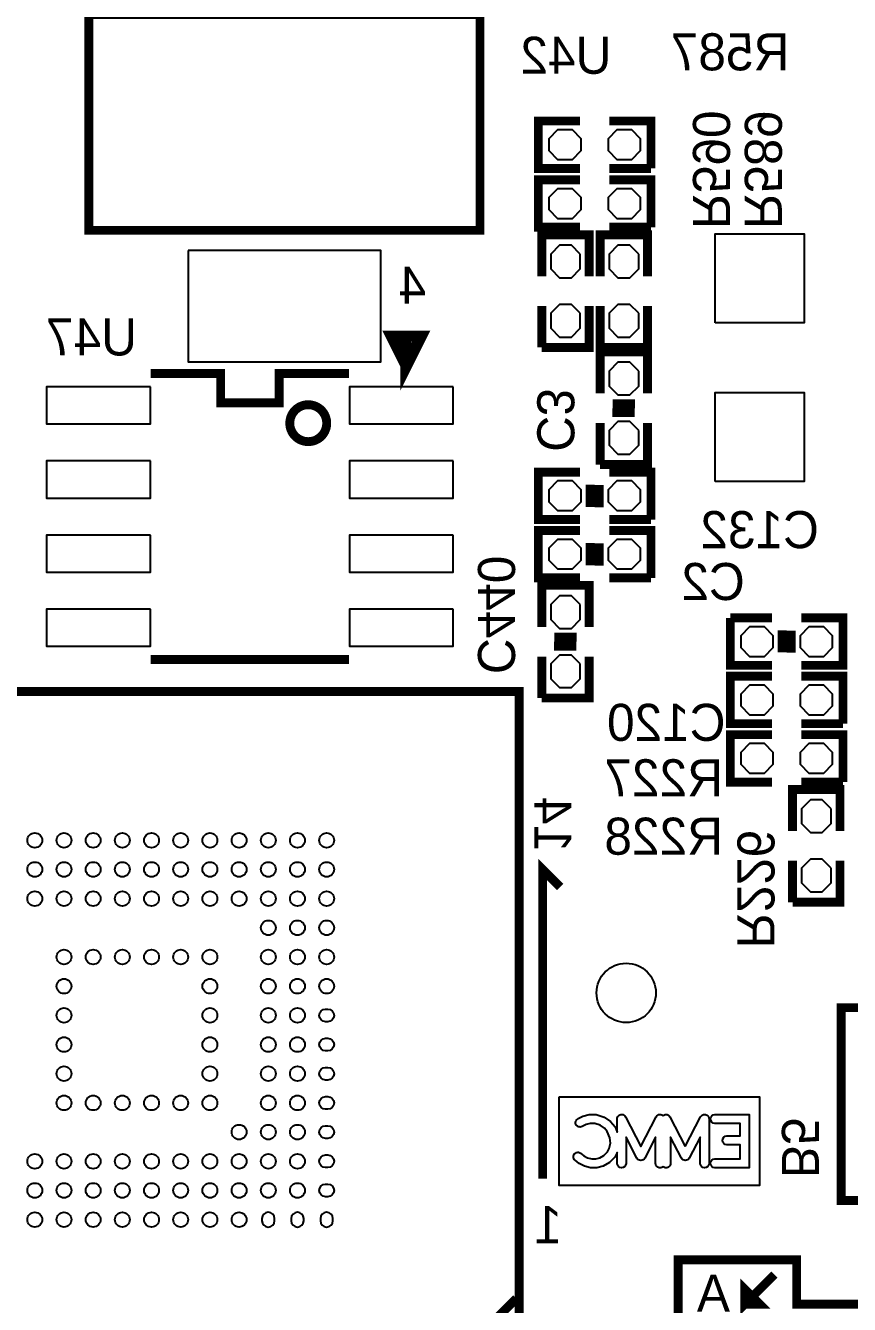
# Model space of a CAD drawing. Extents: x -57 to 527, y -107 to 303.
# Drawn here: x 21.84 to 35.96, y 43.43 to 65.34 of the extents above; entities that cross this region are included whole.
import ezdxf

# ---------------------------------------------------------------- set-up
doc = ezdxf.new("R2010")
doc.units = 0
doc.header["$MEASUREMENT"] = 0
for name, color, linetype in [('BOARD_GEOMETRY_SILKSCREEN_B', 1, 'CONTINUOUS'), ('PACKAGE_GEOMETRY_SILKSCREEN_B', 4, 'CONTINUOUS'), ('PIN_B', 5, 'CONTINUOUS'), ('REF_DES_SILKSCREEN_B', 6, 'CONTINUOUS')]:
    doc.layers.add(name, color=color, linetype=linetype)

msp = doc.modelspace()

# ---------------------------------------------------------------- linework, layer by layer
at = {"layer": 'BOARD_GEOMETRY_SILKSCREEN_B'}
msp.add_lwpolyline([(30.984952, 46.989746), (34.413952, 46.989746), (34.413952, 45.465746), (30.984952, 45.465746)], close=True, dxfattribs=at)
for points in [[(33.143698, 46.138846), (33.406334, 46.643798, -0.280545), (33.473898, 46.684946, -0.414214), (33.550098, 46.608746), (33.550098, 45.846746, -1), (33.397698, 45.846746), (33.397698, 46.297088), (33.211262, 45.938694, -0.280545), (33.143698, 45.897546, -0.280545), (33.076134, 45.938694), (32.889698, 46.297088), (32.889698, 45.846746, -0.414214), (32.813498, 45.770546, -0.184988), (32.762444, 45.790104, -0.184833), (32.711644, 45.770546, -0.414214), (32.635444, 45.846746), (32.635444, 46.297088), (32.449008, 45.938694, -0.280545), (32.381444, 45.897546, -0.280545), (32.31388, 45.938694), (32.127444, 46.297088), (32.127444, 45.846746, -1), (31.975044, 45.846746), (31.975044, 46.03242), (31.935928, 45.953934), (31.843726, 45.861732), (31.737808, 45.801534), (31.629858, 45.770546), (31.519622, 45.770546), (31.413704, 45.800772), (31.323788, 45.84573), (31.254192, 45.90161, -0.228812), (31.22549, 45.961046, -0.414214), (31.30169, 46.037246, -0.17017), (31.349188, 46.020482), (31.406592, 45.974762), (31.469076, 45.94352), (31.540958, 45.922946), (31.608522, 45.922946), (31.678372, 45.942758), (31.750254, 45.98416), (31.810452, 46.044358), (31.8389, 46.101), (31.859474, 46.19371), (31.849314, 46.28515), (31.806896, 46.391322), (31.757366, 46.450758), (31.685738, 46.502066), (31.594044, 46.532546), (31.515558, 46.532546), (31.443676, 46.511972), (31.373826, 46.477174, -0.116435), (31.33979, 46.469046, -0.414214), (31.26359, 46.545246, -0.284614), (31.305754, 46.613318), (31.388304, 46.65472), (31.494222, 46.684946), (31.618936, 46.684946), (31.755842, 46.639226), (31.862014, 46.563534), (31.939484, 46.47057), (31.975044, 46.381416), (31.975044, 46.608746, -0.414214), (32.051244, 46.684946, -0.280545), (32.118808, 46.643798), (32.381444, 46.138846), (32.64408, 46.643798, -0.280545), (32.711644, 46.684946, -0.184833), (32.762444, 46.665388, -0.184988), (32.813498, 46.684946, -0.280545), (32.881062, 46.643798)], [(33.651952, 46.532546, -1), (33.651952, 46.684946), (34.236152, 46.684946), (34.236152, 45.770546), (33.651952, 45.770546, -1), (33.651952, 45.922946), (34.083752, 45.922946), (34.083752, 46.164246), (33.855152, 46.164246, -1), (33.855152, 46.316646), (34.083752, 46.316646), (34.083752, 46.532546)]]:
    msp.add_lwpolyline(points, format="xyb", close=True, dxfattribs=at)
for points in [[(39.878, 39.116, 0.1524, 0.1524, 0), (39.878, 41.275, 0.1524, 0.1524, 0), (39.116, 41.275, 0.1524, 0.1524, 0), (39.116, 43.434, 0.1524, 0.1524, 0), (35.052, 43.434, 0.1524, 0.1524, 0), (35.052, 44.196, 0.1524, 0.1524, 0), (33.02, 44.196, 0.1524, 0.1524, 0), (33.02, 39.116, 0.1524, 0.1524, 0), (35.306, 39.116, 0.1524, 0.1524, 0)], [(34.671, 43.942, 0.1524, 0.1524, 0), (34.163, 43.434, 0.1524, 0.1524, 0), (34.163, 43.688, 0.1524, 0.1524, 0), (34.417, 43.434, 0.1524, 0.1524, 0), (34.163, 43.434, 0.1524, 0.1524, 0)]]:
    msp.add_lwpolyline(points, format="xyseb", dxfattribs=at)
at = {"layer": 'PACKAGE_GEOMETRY_SILKSCREEN_B'}
for points in [[(22.92604, 65.53327, 0.1524, 0.1524, 0), (29.626052, 65.53327, 0.1524, 0.1524, 0), (29.626052, 61.833506, 0.1524, 0.1524, 0), (22.92604, 61.833506, 0.1524, 0.1524, 0), (22.92604, 65.53327, 0.1524, 0.1524, 0)], [(31.336742, 62.894718, 0.1524, 0.1524, 0), (30.625542, 62.894718, 0.1524, 0.1524, 0), (30.625542, 63.707518, 0.1524, 0.1524, 0), (31.336742, 63.707518, 0.1524, 0.1524, 0)], [(31.844742, 63.707518, 0.1524, 0.1524, 0), (32.555942, 63.707518, 0.1524, 0.1524, 0), (32.555942, 62.894718, 0.1524, 0.1524, 0)], [(32.555942, 62.894718, 0.1524, 0.1524, 0), (31.844742, 62.894718, 0.1524, 0.1524, 0)], [(31.336742, 61.886592, 0.1524, 0.1524, 0), (30.625542, 61.886592, 0.1524, 0.1524, 0), (30.625542, 62.699392, 0.1524, 0.1524, 0), (31.336742, 62.699392, 0.1524, 0.1524, 0)], [(31.844742, 62.699392, 0.1524, 0.1524, 0), (32.555942, 62.699392, 0.1524, 0.1524, 0), (32.555942, 61.886592, 0.1524, 0.1524, 0)], [(30.68447, 61.047122, 0.1524, 0.1524, 0), (30.68447, 61.758322, 0.1524, 0.1524, 0), (31.49727, 61.758322, 0.1524, 0.1524, 0), (31.49727, 61.047122, 0.1524, 0.1524, 0)], [(31.684468, 61.047122, 0.1524, 0.1524, 0), (31.684468, 61.758322, 0.1524, 0.1524, 0), (32.497268, 61.758322, 0.1524, 0.1524, 0), (32.497268, 61.047122, 0.1524, 0.1524, 0)], [(32.555942, 61.886592, 0.1524, 0.1524, 0), (31.844742, 61.886592, 0.1524, 0.1524, 0)], [(31.49727, 60.539122, 0.1524, 0.1524, 0), (31.49727, 59.827922, 0.1524, 0.1524, 0), (30.68447, 59.827922, 0.1524, 0.1524, 0)], [(30.68447, 59.827922, 0.1524, 0.1524, 0), (30.68447, 60.539122, 0.1524, 0.1524, 0)], [(32.497268, 60.539122, 0.1524, 0.1524, 0), (32.497268, 59.827922, 0.1524, 0.1524, 0), (31.684468, 59.827922, 0.1524, 0.1524, 0)], [(31.684468, 59.827922, 0.1524, 0.1524, 0), (31.684468, 60.539122, 0.1524, 0.1524, 0)], [(28.363672, 59.51728, 0.199898, 0.199898, 0), (28.113482, 60.017406, 0.199898, 0.199898, 0), (28.613608, 60.017406, 0.199898, 0.199898, 0), (28.363672, 59.51728, 0.199898, 0.199898, 0), (28.363672, 59.91733, 0.199898, 0.199898, 0)], [(31.684468, 59.039252, 0.1524, 0.1524, 0), (31.684468, 59.750452, 0.1524, 0.1524, 0), (32.497268, 59.750452, 0.1524, 0.1524, 0), (32.497268, 59.039252, 0.1524, 0.1524, 0)], [(23.983696, 59.379612, 0.1524, 0.1524, 0), (25.183592, 59.379612, 0.1524, 0.1524, 0), (25.183592, 58.879486, 0.1524, 0.1524, 0), (26.183844, 58.879486, 0.1524, 0.1524, 0), (26.183844, 59.379612, 0.1524, 0.1524, 0), (27.38374, 59.379612, 0.1524, 0.1524, 0)], [(26.999946, 58.529474, 0.1524, 0.1524, 1.000171), (26.367486, 58.529474, 0.1524, 0.1524, 0.999829), (26.999946, 58.529474, 0.1524, 0.1524, 0)], [(32.276288, 58.709052, 0.1524, 0.1524, 0), (31.895288, 58.709052, 0.1524, 0.1524, 0)], [(32.281368, 58.861452, 0.1524, 0.1524, 0), (31.900368, 58.861452, 0.1524, 0.1524, 0)], [(31.684468, 57.820052, 0.1524, 0.1524, 0), (31.684468, 58.531252, 0.1524, 0.1524, 0)], [(32.497268, 58.531252, 0.1524, 0.1524, 0), (32.497268, 57.820052, 0.1524, 0.1524, 0), (31.684468, 57.820052, 0.1524, 0.1524, 0)], [(31.336742, 56.878728, 0.1524, 0.1524, 0), (30.625542, 56.878728, 0.1524, 0.1524, 0), (30.625542, 57.691528, 0.1524, 0.1524, 0), (31.336742, 57.691528, 0.1524, 0.1524, 0)], [(31.844742, 57.691528, 0.1524, 0.1524, 0), (32.555942, 57.691528, 0.1524, 0.1524, 0), (32.555942, 56.878728, 0.1524, 0.1524, 0)], [(31.514542, 57.475628, 0.1524, 0.1524, 0), (31.514542, 57.094628, 0.1524, 0.1524, 0)], [(31.666942, 57.470548, 0.1524, 0.1524, 0), (31.666942, 57.089548, 0.1524, 0.1524, 0)], [(31.336742, 55.87873, 0.1524, 0.1524, 0), (30.625542, 55.87873, 0.1524, 0.1524, 0), (30.625542, 56.69153, 0.1524, 0.1524, 0), (31.336742, 56.69153, 0.1524, 0.1524, 0)], [(32.555942, 56.878728, 0.1524, 0.1524, 0), (31.844742, 56.878728, 0.1524, 0.1524, 0)], [(31.844742, 56.69153, 0.1524, 0.1524, 0), (32.555942, 56.69153, 0.1524, 0.1524, 0), (32.555942, 55.87873, 0.1524, 0.1524, 0)], [(31.514542, 56.47563, 0.1524, 0.1524, 0), (31.514542, 56.09463, 0.1524, 0.1524, 0)], [(31.666942, 56.47055, 0.1524, 0.1524, 0), (31.666942, 56.08955, 0.1524, 0.1524, 0)], [(32.555942, 55.87873, 0.1524, 0.1524, 0), (31.844742, 55.87873, 0.1524, 0.1524, 0)], [(30.68447, 55.03926, 0.1524, 0.1524, 0), (30.68447, 55.75046, 0.1524, 0.1524, 0), (31.49727, 55.75046, 0.1524, 0.1524, 0), (31.49727, 55.03926, 0.1524, 0.1524, 0)], [(33.914842, 55.193184, 0.1524, 0.1524, 0), (34.626042, 55.193184, 0.1524, 0.1524, 0)], [(34.626042, 54.380384, 0.1524, 0.1524, 0), (33.914842, 54.380384, 0.1524, 0.1524, 0), (33.914842, 55.193184, 0.1524, 0.1524, 0)], [(35.134042, 55.193184, 0.1524, 0.1524, 0), (35.845242, 55.193184, 0.1524, 0.1524, 0), (35.845242, 54.380384, 0.1524, 0.1524, 0), (35.134042, 54.380384, 0.1524, 0.1524, 0)], [(34.803842, 54.601364, 0.1524, 0.1524, 0), (34.803842, 54.982364, 0.1524, 0.1524, 0)], [(34.956242, 54.596284, 0.1524, 0.1524, 0), (34.956242, 54.977284, 0.1524, 0.1524, 0)], [(31.27629, 54.70906, 0.1524, 0.1524, 0), (30.89529, 54.70906, 0.1524, 0.1524, 0)], [(31.28137, 54.86146, 0.1524, 0.1524, 0), (30.90037, 54.86146, 0.1524, 0.1524, 0)], [(30.68447, 53.82006, 0.1524, 0.1524, 0), (30.68447, 54.53126, 0.1524, 0.1524, 0)], [(31.49727, 54.53126, 0.1524, 0.1524, 0), (31.49727, 53.82006, 0.1524, 0.1524, 0), (30.68447, 53.82006, 0.1524, 0.1524, 0)], [(27.38374, 54.479444, 0.1524, 0.1524, 0), (23.983696, 54.479444, 0.1524, 0.1524, 0)], [(34.626042, 53.380386, 0.1524, 0.1524, 0), (33.914842, 53.380386, 0.1524, 0.1524, 0), (33.914842, 54.193186, 0.1524, 0.1524, 0), (34.626042, 54.193186, 0.1524, 0.1524, 0)], [(35.134042, 54.193186, 0.1524, 0.1524, 0), (35.845242, 54.193186, 0.1524, 0.1524, 0), (35.845242, 53.380386, 0.1524, 0.1524, 0)], [(30.298898, 42.33291, 0.1524, 0.1524, 0), (17.199102, 42.33291, 0.1524, 0.1524, 0), (17.199102, 53.93309, 0.1524, 0.1524, 0), (30.298898, 53.93309, 0.1524, 0.1524, 0), (30.298898, 42.33291, 0.1524, 0.1524, 0)], [(34.626042, 52.380134, 0.1524, 0.1524, 0), (33.914842, 52.380134, 0.1524, 0.1524, 0), (33.914842, 53.192934, 0.1524, 0.1524, 0), (34.626042, 53.192934, 0.1524, 0.1524, 0)], [(35.845242, 53.380386, 0.1524, 0.1524, 0), (35.134042, 53.380386, 0.1524, 0.1524, 0)], [(35.134042, 53.192934, 0.1524, 0.1524, 0), (35.845242, 53.192934, 0.1524, 0.1524, 0), (35.845242, 52.380134, 0.1524, 0.1524, 0)], [(35.845242, 52.380134, 0.1524, 0.1524, 0), (35.134042, 52.380134, 0.1524, 0.1524, 0)], [(34.981642, 51.540664, 0.1524, 0.1524, 0), (34.981642, 52.251864, 0.1524, 0.1524, 0), (35.794442, 52.251864, 0.1524, 0.1524, 0), (35.794442, 51.540664, 0.1524, 0.1524, 0)], [(30.698948, 45.583094, 0.1524, 0.1524, 0), (30.698948, 50.883058, 0.1524, 0.1524, 0), (30.998922, 50.583084, 0.1524, 0.1524, 0)], [(35.794442, 51.032664, 0.1524, 0.1524, 0), (35.794442, 50.321464, 0.1524, 0.1524, 0), (34.981642, 50.321464, 0.1524, 0.1524, 0)], [(34.981642, 50.321464, 0.1524, 0.1524, 0), (34.981642, 51.032664, 0.1524, 0.1524, 0)], [(37.592, 45.212, 0.1524, 0.1524, 0), (37.592, 48.514, 0.1524, 0.1524, 0), (35.814, 48.514, 0.1524, 0.1524, 0), (35.814, 45.212, 0.1524, 0.1524, 0), (37.592, 45.212, 0.1524, 0.1524, 0)], [(30.249114, 43.53306, 0.1524, 0.1524, 0), (29.048964, 42.33291, 0.1524, 0.1524, 0)]]:
    msp.add_lwpolyline(points, format="xyseb", dxfattribs=at)
at = {"layer": 'PIN_B'}
for points in [[(30.955742, 63.555118), (30.803342, 63.402718), (30.803342, 63.199518), (30.955742, 63.047118), (31.209742, 63.047118), (31.362142, 63.199518), (31.362142, 63.402718), (31.209742, 63.555118)], [(31.971742, 63.555118), (31.819342, 63.402718), (31.819342, 63.199518), (31.971742, 63.047118), (32.225742, 63.047118), (32.378142, 63.199518), (32.378142, 63.402718), (32.225742, 63.555118)], [(30.955742, 62.546992), (30.803342, 62.394592), (30.803342, 62.191392), (30.955742, 62.038992), (31.209742, 62.038992), (31.362142, 62.191392), (31.362142, 62.394592), (31.209742, 62.546992)], [(31.971742, 62.546992), (31.819342, 62.394592), (31.819342, 62.191392), (31.971742, 62.038992), (32.225742, 62.038992), (32.378142, 62.191392), (32.378142, 62.394592), (32.225742, 62.546992)], [(31.34487, 61.428122), (31.19247, 61.580522), (30.98927, 61.580522), (30.83687, 61.428122), (30.83687, 61.174122), (30.98927, 61.021722), (31.19247, 61.021722), (31.34487, 61.174122)], [(32.344868, 61.428122), (32.192468, 61.580522), (31.989268, 61.580522), (31.836868, 61.428122), (31.836868, 61.174122), (31.989268, 61.021722), (32.192468, 61.021722), (32.344868, 61.174122)], [(33.655, 60.2488), (33.655, 61.7728), (35.179, 61.7728), (35.179, 60.2488)], [(24.625046, 61.48578), (24.625046, 59.58078), (27.927046, 59.58078), (27.927046, 61.48578)], [(31.34487, 60.412122), (31.19247, 60.564522), (30.98927, 60.564522), (30.83687, 60.412122), (30.83687, 60.158122), (30.98927, 60.005722), (31.19247, 60.005722), (31.34487, 60.158122)], [(32.344868, 60.412122), (32.192468, 60.564522), (31.989268, 60.564522), (31.836868, 60.412122), (31.836868, 60.158122), (31.989268, 60.005722), (32.192468, 60.005722), (32.344868, 60.158122)], [(32.344868, 59.420252), (32.192468, 59.572652), (31.989268, 59.572652), (31.836868, 59.420252), (31.836868, 59.166252), (31.989268, 59.013852), (32.192468, 59.013852), (32.344868, 59.166252)], [(23.978616, 59.152028), (22.200616, 59.152028), (22.200616, 58.517028), (23.978616, 58.517028)], [(29.16682, 59.152028), (27.38882, 59.152028), (27.38882, 58.517028), (29.16682, 58.517028)], [(33.655, 57.531), (33.655, 59.055), (35.179, 59.055), (35.179, 57.531)], [(32.344868, 58.404252), (32.192468, 58.556652), (31.989268, 58.556652), (31.836868, 58.404252), (31.836868, 58.150252), (31.989268, 57.997852), (32.192468, 57.997852), (32.344868, 58.150252)], [(23.978616, 57.882028), (22.200616, 57.882028), (22.200616, 57.247028), (23.978616, 57.247028)], [(29.16682, 57.882028), (27.38882, 57.882028), (27.38882, 57.247028), (29.16682, 57.247028)], [(30.955742, 57.539128), (30.803342, 57.386728), (30.803342, 57.183528), (30.955742, 57.031128), (31.209742, 57.031128), (31.362142, 57.183528), (31.362142, 57.386728), (31.209742, 57.539128)], [(31.971742, 57.539128), (31.819342, 57.386728), (31.819342, 57.183528), (31.971742, 57.031128), (32.225742, 57.031128), (32.378142, 57.183528), (32.378142, 57.386728), (32.225742, 57.539128)], [(23.978616, 56.612028), (22.200616, 56.612028), (22.200616, 55.977028), (23.978616, 55.977028)], [(29.16682, 56.612028), (27.38882, 56.612028), (27.38882, 55.977028), (29.16682, 55.977028)], [(30.955742, 56.53913), (30.803342, 56.38673), (30.803342, 56.18353), (30.955742, 56.03113), (31.209742, 56.03113), (31.362142, 56.18353), (31.362142, 56.38673), (31.209742, 56.53913)], [(31.971742, 56.53913), (31.819342, 56.38673), (31.819342, 56.18353), (31.971742, 56.03113), (32.225742, 56.03113), (32.378142, 56.18353), (32.378142, 56.38673), (32.225742, 56.53913)], [(31.34487, 55.42026), (31.19247, 55.57266), (30.98927, 55.57266), (30.83687, 55.42026), (30.83687, 55.16626), (30.98927, 55.01386), (31.19247, 55.01386), (31.34487, 55.16626)], [(23.978616, 55.342028), (22.200616, 55.342028), (22.200616, 54.707028), (23.978616, 54.707028)], [(29.16682, 55.342028), (27.38882, 55.342028), (27.38882, 54.707028), (29.16682, 54.707028)], [(34.499042, 54.532784), (34.651442, 54.685184), (34.651442, 54.888384), (34.499042, 55.040784), (34.245042, 55.040784), (34.092642, 54.888384), (34.092642, 54.685184), (34.245042, 54.532784)], [(35.515042, 54.532784), (35.667442, 54.685184), (35.667442, 54.888384), (35.515042, 55.040784), (35.261042, 55.040784), (35.108642, 54.888384), (35.108642, 54.685184), (35.261042, 54.532784)], [(31.34487, 54.40426), (31.19247, 54.55666), (30.98927, 54.55666), (30.83687, 54.40426), (30.83687, 54.15026), (30.98927, 53.99786), (31.19247, 53.99786), (31.34487, 54.15026)], [(34.245042, 54.040786), (34.092642, 53.888386), (34.092642, 53.685186), (34.245042, 53.532786), (34.499042, 53.532786), (34.651442, 53.685186), (34.651442, 53.888386), (34.499042, 54.040786)], [(35.261042, 54.040786), (35.108642, 53.888386), (35.108642, 53.685186), (35.261042, 53.532786), (35.515042, 53.532786), (35.667442, 53.685186), (35.667442, 53.888386), (35.515042, 54.040786)], [(34.245042, 53.040534), (34.092642, 52.888134), (34.092642, 52.684934), (34.245042, 52.532534), (34.499042, 52.532534), (34.651442, 52.684934), (34.651442, 52.888134), (34.499042, 53.040534)], [(35.261042, 53.040534), (35.108642, 52.888134), (35.108642, 52.684934), (35.261042, 52.532534), (35.515042, 52.532534), (35.667442, 52.684934), (35.667442, 52.888134), (35.515042, 53.040534)], [(35.642042, 51.921664), (35.489642, 52.074064), (35.286442, 52.074064), (35.134042, 51.921664), (35.134042, 51.667664), (35.286442, 51.515264), (35.489642, 51.515264), (35.642042, 51.667664)], [(35.642042, 50.905664), (35.489642, 51.058064), (35.286442, 51.058064), (35.134042, 50.905664), (35.134042, 50.651664), (35.286442, 50.499264), (35.489642, 50.499264), (35.642042, 50.651664)]]:
    msp.add_lwpolyline(points, close=True, dxfattribs=at)
for points in [[(27.01798, 48.274986), (26.97988, 48.274986, -1), (26.97988, 48.490886), (27.01798, 48.490886, -1)], [(27.01798, 47.775114), (26.97988, 47.775114, -1), (26.97988, 47.991014), (27.01798, 47.991014, -1)], [(27.01798, 47.274988), (26.97988, 47.274988, -1), (26.97988, 47.490888), (27.01798, 47.490888, -1)], [(27.01798, 46.775116), (26.97988, 46.775116, -1), (26.97988, 46.991016), (27.01798, 46.991016, -1)], [(27.01798, 46.27499), (26.97988, 46.27499, -1), (26.97988, 46.49089), (27.01798, 46.49089, -1)], [(27.01798, 45.775118), (26.97988, 45.775118, -1), (26.97988, 45.991018), (27.01798, 45.991018, -1)], [(27.01798, 45.274992), (26.97988, 45.274992, -1), (26.97988, 45.490892), (27.01798, 45.490892, -1)], [(25.890982, 44.90212), (25.890982, 44.86402, 1), (26.106882, 44.86402), (26.106882, 44.90212, 1)], [(26.391108, 44.90212), (26.391108, 44.86402, 1), (26.607008, 44.86402), (26.607008, 44.90212, 1)], [(26.89098, 44.90212), (26.89098, 44.86402, 1), (27.10688, 44.86402), (27.10688, 44.90212, 1)]]:
    msp.add_lwpolyline(points, format="xyb", close=True, dxfattribs=at)
for centre, radius in [((21.99894, 51.38293), 0.127), ((22.499066, 51.38293), 0.127), ((22.998938, 51.38293), 0.127), ((23.499064, 51.38293), 0.127), ((23.998936, 51.38293), 0.127), ((24.499062, 51.38293), 0.127), ((24.998934, 51.38293), 0.127), ((25.49906, 51.38293), 0.127), ((25.998932, 51.38293), 0.127), ((26.499058, 51.38293), 0.127), ((26.99893, 51.38293), 0.127), ((21.99894, 50.883058), 0.127), ((22.499066, 50.883058), 0.127), ((22.998938, 50.883058), 0.127), ((23.499064, 50.883058), 0.127), ((23.998936, 50.883058), 0.127), ((24.499062, 50.883058), 0.127), ((24.998934, 50.883058), 0.127), ((25.49906, 50.883058), 0.127), ((25.998932, 50.883058), 0.127), ((26.499058, 50.883058), 0.127), ((26.99893, 50.883058), 0.127), ((21.99894, 50.382932), 0.127), ((22.499066, 50.382932), 0.127), ((22.998938, 50.382932), 0.127), ((23.499064, 50.382932), 0.127), ((23.998936, 50.382932), 0.127), ((24.499062, 50.382932), 0.127), ((24.998934, 50.382932), 0.127), ((25.49906, 50.382932), 0.127), ((25.998932, 50.382932), 0.127), ((26.499058, 50.382932), 0.127), ((26.99893, 50.382932), 0.127), ((25.998932, 49.88306), 0.127), ((26.499058, 49.88306), 0.127), ((26.99893, 49.88306), 0.127), ((22.499066, 49.382934), 0.127), ((22.998938, 49.382934), 0.127), ((23.499064, 49.382934), 0.127), ((23.998936, 49.382934), 0.127), ((24.499062, 49.382934), 0.127), ((24.998934, 49.382934), 0.127), ((25.998932, 49.382934), 0.127), ((26.499058, 49.382934), 0.127), ((26.99893, 49.382934), 0.127), ((32.131, 48.768), 0.508), ((22.499066, 48.883062), 0.127), ((24.998934, 48.883062), 0.127), ((25.998932, 48.883062), 0.127), ((26.499058, 48.883062), 0.127), ((26.99893, 48.883062), 0.127), ((22.499066, 48.382936), 0.127), ((24.998934, 48.382936), 0.127), ((25.998932, 48.382936), 0.127), ((26.499058, 48.382936), 0.127), ((22.499066, 47.883064), 0.127), ((24.998934, 47.883064), 0.127), ((25.998932, 47.883064), 0.127), ((26.499058, 47.883064), 0.127), ((22.499066, 47.382938), 0.127), ((24.998934, 47.382938), 0.127), ((25.998932, 47.382938), 0.127), ((26.499058, 47.382938), 0.127), ((22.499066, 46.883066), 0.127), ((22.998938, 46.883066), 0.127), ((23.499064, 46.883066), 0.127), ((23.998936, 46.883066), 0.127), ((24.499062, 46.883066), 0.127), ((24.998934, 46.883066), 0.127), ((25.998932, 46.883066), 0.127), ((26.499058, 46.883066), 0.127), ((25.49906, 46.38294), 0.127), ((25.998932, 46.38294), 0.127), ((26.499058, 46.38294), 0.127), ((21.99894, 45.883068), 0.127), ((22.499066, 45.883068), 0.127), ((22.998938, 45.883068), 0.127), ((23.499064, 45.883068), 0.127), ((23.998936, 45.883068), 0.127), ((24.499062, 45.883068), 0.127), ((24.998934, 45.883068), 0.127), ((25.49906, 45.883068), 0.127), ((25.998932, 45.883068), 0.127), ((26.499058, 45.883068), 0.127), ((21.99894, 45.382942), 0.127), ((22.499066, 45.382942), 0.127), ((22.998938, 45.382942), 0.127), ((23.499064, 45.382942), 0.127), ((23.998936, 45.382942), 0.127), ((24.499062, 45.382942), 0.127), ((24.998934, 45.382942), 0.127), ((25.49906, 45.382942), 0.127), ((25.998932, 45.382942), 0.127), ((26.499058, 45.382942), 0.127), ((21.99894, 44.88307), 0.127), ((22.499066, 44.88307), 0.127), ((22.998938, 44.88307), 0.127), ((23.499064, 44.88307), 0.127), ((23.998936, 44.88307), 0.127), ((24.499062, 44.88307), 0.127), ((24.998934, 44.88307), 0.127), ((25.49906, 44.88307), 0.127)]:
    msp.add_circle(centre, radius, dxfattribs=at)

# ---------------------------------------------------------------- texts
at = {"layer": 'BOARD_GEOMETRY_SILKSCREEN_B', "text_generation_flag": 2, "width": 1.0004}
msp.add_text('A', height=0.635, dxfattribs=at).set_placement((33.909, 43.307))
at = {"layer": 'PACKAGE_GEOMETRY_SILKSCREEN_B', "text_generation_flag": 2, "width": 1.0004}
for s, p in [('4', (28.702, 60.579)), ('1', (31.02991, 44.478956))]:
    msp.add_text(s, height=0.635, dxfattribs=at).set_placement(p)
msp.add_text('14', height=0.635, rotation=270, dxfattribs=at).set_placement((30.5562, 51.181))
at = {"layer": 'REF_DES_SILKSCREEN_B', "text_generation_flag": 2, "width": 1.0004}
for s, p in [('U42', (31.877, 64.516)), ('R587', (34.925, 64.574674)), ('U47', (23.749, 59.69)), ('C132', (35.433, 56.388)), ('C2', (34.163, 55.499)), ('C120', (33.8328, 53.086)), ('R227', (33.787842, 52.135786)), ('R228', (33.787842, 51.135534))]:
    msp.add_text(s, height=0.635, dxfattribs=at).set_placement(p)
for s, p in [('R590', (33.274, 61.856874)), ('R589', (34.163, 61.856874)), ('C3', (30.607, 58.039)), ('C440', (29.591, 54.229)), ('R226', (34.036, 49.53)), ('B5', (34.798, 45.593))]:
    msp.add_text(s, height=0.635, rotation=270, dxfattribs=at).set_placement(p)

doc.saveas('drawing.dxf')
